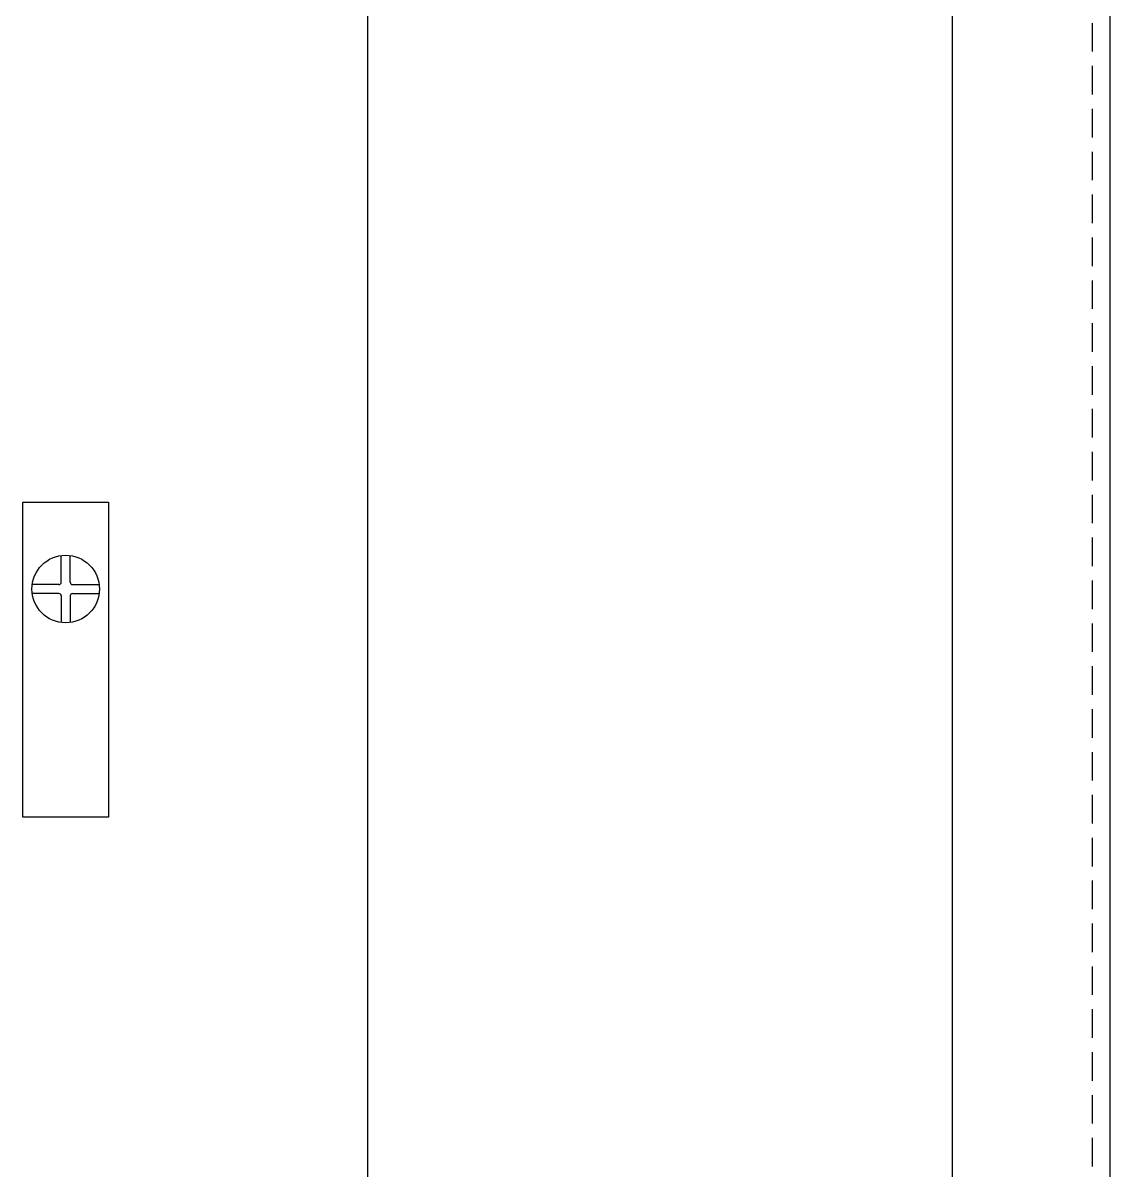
# Model space of a CAD drawing. Header units: millimetres. Extents: x 21506 to 58194, y 6783 to 13041.
# Drawn here: x 24276.8 to 24397.6, y 11382.3 to 11509.7 of the extents above; entities that cross this region are included whole.
import ezdxf

# ---------------------------------------------------------------- set-up
doc = ezdxf.new("R2010")
doc.units = ezdxf.units.MM
doc.linetypes.add('HIDDEN', pattern=[9.525, 6.35, -3.175])

# ---------------------------------------------------------------- blocks, each defined once
blk = doc.blocks.new('MLIBTB1C')
at = {"color": 1}
for p, q in [((4.25, 8.59), (4.25, 11.55)), ((4.25, 8.59), (4.25, 11.55)), ((5.25, 8.59), (5.25, 11.55)), ((5.25, 8.59), (5.25, 11.55)), ((4, 8.34), (1.03, 8.34)), ((4, 8.34), (1.03, 8.34)), ((5.5, 8.34), (8.47, 8.34)), ((5.5, 8.34), (8.47, 8.34)), ((4, 7.34), (1.03, 7.34)), ((4, 7.34), (1.03, 7.34)), ((4.25, 7.09), (4.25, 4.12)), ((4.25, 7.09), (4.25, 4.12)), ((5.25, 7.09), (5.25, 4.12)), ((5.25, 7.09), (5.25, 4.12)), ((5.5, 7.34), (8.47, 7.34)), ((5.5, 7.34), (8.47, 7.34))]:
    blk.add_line(p, q, dxfattribs=at)
blk.add_lwpolyline([(9.5, 17.5), (9.5, -17.5), (0, -17.5), (0, 17.5)], close=True, dxfattribs=at)
blk.add_lwpolyline([(9.5, 17.5), (9.5, -17.5), (0, -17.5), (0, 17.5)], close=True, dxfattribs=at)
blk.add_circle((4.75, 7.84), 3.75, dxfattribs=at)
blk.add_circle((4.75, 7.84), 3.75, dxfattribs=at)
for centre, start, end in [((4, 8.59), 270, 0), ((4, 8.59), 270, 0), ((5.5, 8.59), 180, 270), ((5.5, 8.59), 180, 270), ((4, 7.09), 0, 90), ((4, 7.09), 0, 90), ((5.5, 7.09), 90, 180), ((5.5, 7.09), 90, 180)]:
    blk.add_arc(centre, 0.25, start, end, dxfattribs=at)

msp = doc.modelspace()

# ---------------------------------------------------------------- linework, layer by layer
msp.add_lwpolyline([(23597.631, 10813.98), (24397.631, 10813.98), (24397.631, 12013.98), (23597.631, 12013.98)], close=True)
at = {"color": 5, "linetype": 'HIDDEN', "ltscale": 0.5}
msp.add_lwpolyline([(23599.592, 10815.941), (24395.67, 10815.941), (24395.67, 12012.019), (23599.592, 12012.019)], close=True, dxfattribs=at)
at = {"color": 4}
msp.add_lwpolyline([(24315.131, 12004.487), (24315.131, 10834.461), (24380.131, 10834.461), (24380.131, 12004.487)], close=True, dxfattribs=at)

# ---------------------------------------------------------------- block references
msp.add_blockref('MLIBTB1C', (24276.844, 11438.98))

doc.saveas('drawing.dxf')
